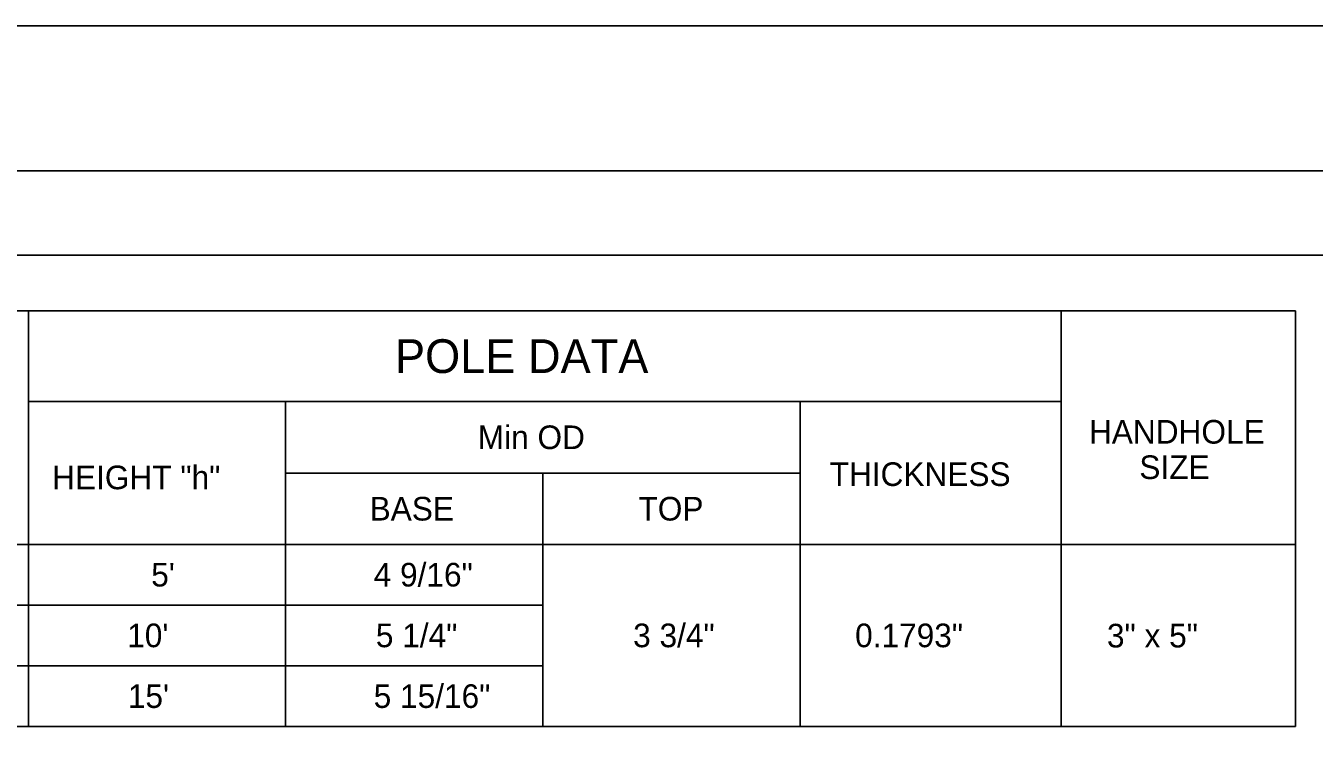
# Model space of a CAD drawing. Extents: x -894 to 867, y -474 to 712.
# Drawn here: x -688.4 to -306.9, y 498.7 to 711.9 of the extents above; entities that cross this region are included whole.
import ezdxf

# ---------------------------------------------------------------- set-up
doc = ezdxf.new("R2010")
doc.units = 0
for name, color, linetype in [('57 Undefined', 7, 'Continuous'), ('60 Nongeo Data', 7, 'Continuous'), ('border_PLOTTING-ELEMENTS', 7, 'Continuous'), ('border_rw_22x34_Cut_Lines', 7, 'Continuous'), ('border_SHEET', 7, 'Continuous')]:
    doc.layers.add(name, color=color, linetype=linetype)

msp = doc.modelspace()

# ---------------------------------------------------------------- linework, layer by layer
at = {"layer": '60 Nongeo Data'}
for p, q in [((-312.42, 627.48), (-796.72, 627.48)), ((-687.6, 504.28), (-687.6, 627.48)), ((-381.86, 504.28), (-381.86, 627.48)), ((-312.42, 504.28), (-312.42, 627.48)), ((-381.86, 600.6), (-687.6, 600.6)), ((-611.46, 504.28), (-611.46, 600.6)), ((-459.09, 504.28), (-459.09, 600.6)), ((-459.09, 579.4), (-611.46, 579.4)), ((-535.3, 504.28), (-535.3, 579.4)), ((-312.42, 558.26), (-796.72, 558.26)), ((-535.3, 540.27), (-796.72, 540.27)), ((-535.3, 522.28), (-796.72, 522.28)), ((-312.42, 504.28), (-796.72, 504.28))]:
    msp.add_line(p, q, dxfattribs=at)
at = {"layer": 'border_PLOTTING-ELEMENTS'}
for points in [[(-893.5, -474.06), (866.5, -474.06), (866.5, 711.95), (-893.5, 711.95)], [(-863.5, 668.95), (836.5, 668.95), (836.5, -431.06), (-863.5, -431.06)]]:
    msp.add_lwpolyline(points, close=True, dxfattribs=at)
at = {"layer": 'border_rw_22x34_Cut_Lines'}
msp.add_lwpolyline([(-863.5, 668.95), (836.5, 668.95), (836.5, -431.06), (-863.5, -431.06)], close=True, dxfattribs=at)
at = {"layer": 'border_SHEET'}
msp.add_line((-813.5, 643.95), (811.5, 643.95), dxfattribs=at)

# ---------------------------------------------------------------- texts
at = {"layer": '57 Undefined'}
for s, height, p in [('POLE DATA', 10, (-579.1, 609.04)), ('HANDHOLE', 7, (-373.61, 588.13)), ('Min OD', 7, (-554.58, 586.5)), ('SIZE', 7, (-358.7, 577.63)), ('HEIGHT "h"', 7, (-680.59, 574.61)), ('THICKNESS', 7, (-450.39, 575.57)), ('BASE', 7, (-586.59, 565.33)), ('TOP', 7, (-506.99, 565.33)), ('4 9/16"', 7, (-585.39, 545.78)), ("5'", 7, (-651.25, 545.78)), ("10'", 7, (-658.36, 527.79)), ('5 1/4"', 7, (-584.75, 527.79)), ('3 3/4"', 7, (-508.57, 527.79)), ('0.1793"', 7, (-442.85, 527.79)), ('3" x 5"', 7, (-368.29, 527.72)), ("15'", 7, (-658.18, 509.8)), ('5 15/16"', 7, (-585.39, 509.8))]:
    msp.add_text(s, height=height, dxfattribs=at).set_placement(p)

doc.saveas('drawing.dxf')
